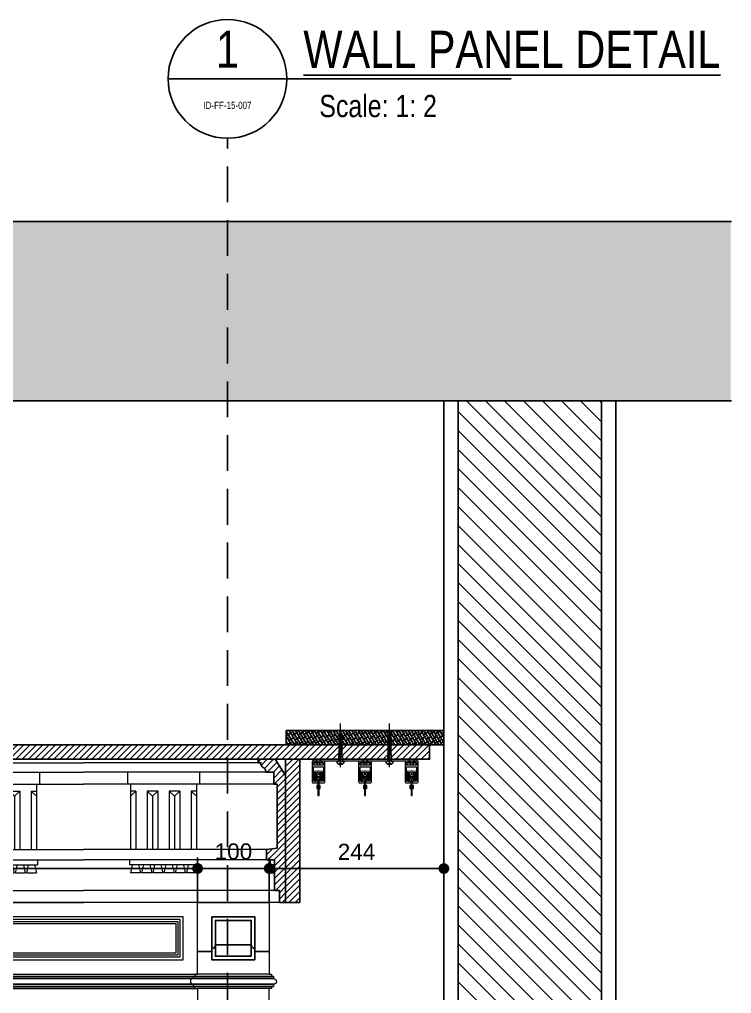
# Model space of a CAD drawing. Header units: inches. Extents: x 274057 to 444617, y 485849 to 635630.
# Drawn here: x 335859 to 336853, y 519172 to 520531 of the extents above; entities that cross this region are included whole.
import ezdxf
from ezdxf.enums import TextEntityAlignment as Align

# ---------------------------------------------------------------- set-up
doc = ezdxf.new("R2010")
doc.units = ezdxf.units.IN
doc.header["$MEASUREMENT"] = 0
doc.linetypes.add('HIDDEN', pattern=[0.375, 0.25, -0.125])
for name, color, linetype in [('8', 8, 'Continuous'), ('Calliper Gypsum  Elevation', 31, 'Continuous'), ('Calliper_wall hatch_CHB', 8, 'Continuous'), ('CQ Grg Gypsum', 41, 'Continuous'), ('CQ PANEL DIMENSION', 1, 'Continuous'), ('CQ Plaster', 1, 'Continuous'), ('CQ section wall', 3, 'Continuous'), ('CQ Sheet text', 3, 'Continuous'), ('CQ spot detail elevation', 1, 'Continuous'), ('CQ wall section', 5, 'Continuous'), ('ID-wall paper', 8, 'Continuous'), ('WOOD', 23, 'Continuous'), ('WOOD 01', 34, 'Continuous'), ('WOOD 02', 32, 'Continuous'), ('Wood SECT', 1, 'Continuous')]:
    doc.layers.add(name, color=color, linetype=linetype)
doc.layers.add('CQ gypsum 2', color=42, linetype='Continuous', lineweight=0)
doc.layers.add('CQ Gypsum Hatch', color=8, linetype='Continuous', lineweight=20)
doc.styles.add('ARIAL', font='arial.ttf')
doc.styles.get("Standard").update_dxf_attribs({"font": 'arial.ttf'})
doc.dimstyles.new('chester 15', dxfattribs={"dimscale": 0.15, "dimtxt": 150, "dimasz": 100, "dimexe": 100, "dimexo": 0, "dimgap": 80, "dimtad": 1, "dimdec": 0, "dimzin": 0, "dimdsep": 46, "dimtxsty": 'Standard', "dimblk": 'DOT', "dimcen": 100, "dimclrd": 1, "dimclre": 1, "dimclrt": 3, "dimadec": 0, "dimazin": 0, "dimtfac": 1, "dimtdec": 0, "dimtofl": 0, "dimtmove": 0, "dimatfit": 3, "dimfxl": 1, "dimtolj": 1, "dimtzin": 0, "dimlwd": -1, "dimarcsym": 0})

# ---------------------------------------------------------------- blocks, each defined once
blk = doc.blocks.new('ff15 section A and B')
at = {"layer": 'Calliper_wall hatch_CHB', "ltscale": 300}
h = blk.add_hatch(dxfattribs=at)
h.set_pattern_fill('AR-CONC', color=256, scale=10, angle=-13.9714, style=0)
h.set_pattern_definition([(36.028577, (-10204.6, 0), (68.0890203, -23.40695), [7.5, -82.5]), (341.028577, (-10204.6, 0), (4.6961155, 76.3439316), [6, -66]), (86.480021, (-10198.93, -1.95), (72.7851354, 52.936981), [6.374019, -70.114211]), (32.212777, (-10199.77, 19.41), (99.570572, -41.829513), [11.25, -123.75]), (82.664212, (-10191.48, 15.92), (114.220033, 71.96377), [9.561034, -105.171376]), (337.21274, (-10199.77, 19.41), (114.220033, 71.96377), [9, -99]), (7.028577, (-10191.276, 12.14), (48.2040844, -53.482392), [7.5, -82.5]), (312.028577, (-10191.28, 12.14), (41.119588, 64.495185), [6, -66]), (57.480021, (-10187.26, 7.685), (89.323671, 11.012793), [6.374019, -70.114211]), (23.5285767, (-10204.602, 0), (9.2173322, 32.010976), [0, -65.2, 0, -67, 0, -66.25]), (353.528577, (-10204.602, 0), (35.0512903, 31.9228578), [0, -38.2, 0, -63.7, 0, -25.25]), (313.5285767, (-10226.242, 5.384), (51.2584374, -15.0772595), [0, -25, 0, -78, 0, -103.5]), (303.528577, (-10235.947, 7.8), (59.0102484, -4.3659754), [0, -32.5, 0, -51.8, 0, -73.5])])
h.paths.add_polyline_path([(348877.5, 520249.3), (341276.4, 520249.3), (341276.4, 519999.3), (348877.5, 519999.3)])
h.paths.add_polyline_path([(348877.5, 516299.3), (341276.4, 516299.3), (341276.4, 516049.3), (348877.5, 516049.3)])
at = {"layer": 'Calliper_wall hatch_CHB'}
h = blk.add_hatch(dxfattribs=at)
h.set_pattern_fill('ANSI31,_O', color=8, scale=150)
h.set_pattern_definition([(45, (1, 0), (-13.25825215, 13.25825215), [])])
h.paths.add_polyline_path([(341656.8, 519999.3), (341456.8, 519999.3), (341456.8, 519049.3), (341656.8, 519049.3)])
at = {"layer": 'CQ Plaster', "color": 1, "ltscale": 0.03, "elevation": 0}
for points in [[(341456.8, 519049.3), (341436.8, 519049.3), (341436.8, 519999.3)], [(341656.8, 519049.3), (341676.8, 519049.3), (341676.8, 519999.3)]]:
    blk.add_lwpolyline(points, dxfattribs=at)
at = {"layer": 'CQ section wall', "elevation": 0}
for points in [[(348877.5, 520249.3), (341275.4, 520249.3)], [(341275.4, 519999.3), (348877.5, 519999.3)]]:
    blk.add_lwpolyline(points, dxfattribs=at)
blk.add_lwpolyline([(341656.8, 519049.3), (341456.8, 519049.3), (341456.8, 519999.3), (341656.8, 519999.3)], close=True, dxfattribs=at)
blk = doc.blocks.new('curtain box 21')
at = {"lineweight": 0}
for p, q in [((3862.1, 3149.7), (3856.5, 3152.3)), ((3924.7, 3149.7), (3930.3, 3152.3)), ((3830.7, 3103.8), (3826, 3103.8)), ((3830.7, 3102.6), (3826, 3102.6)), ((3830.7, 3101.5), (3826, 3101.5)), ((3895.7, 3103.8), (3891, 3103.8)), ((3895.7, 3102.6), (3891, 3102.6)), ((3895.7, 3101.5), (3891, 3101.5)), ((3960.7, 3103.8), (3956, 3103.8)), ((3960.7, 3102.6), (3956, 3102.6)), ((3960.7, 3101.5), (3956, 3101.5))]:
    blk.add_line(p, q, dxfattribs=at)
at = {"color": 1, "lineweight": 0}
for p, q in [((3823.5, 3122.3), (3823.5, 3110.7)), ((3824.5, 3122.3), (3824.5, 3110.7)), ((3832.3, 3122.3), (3832.3, 3110.7)), ((3833.2, 3122.3), (3833.2, 3110.7)), ((3888.5, 3122.3), (3888.5, 3110.7)), ((3889.5, 3122.3), (3889.5, 3110.7)), ((3897.3, 3122.3), (3897.3, 3110.7)), ((3898.2, 3122.3), (3898.2, 3110.7)), ((3953.5, 3122.3), (3953.5, 3110.7)), ((3954.5, 3122.3), (3954.5, 3110.7)), ((3962.3, 3122.3), (3962.3, 3110.7)), ((3963.2, 3122.3), (3963.2, 3110.7))]:
    blk.add_line(p, q, dxfattribs=at)
at = {"color": 4, "lineweight": 0}
for points in [[(3859.2, 3130.5), (3859.2, 3191.5)], [(3927.6, 3130.5), (3927.6, 3191.5)]]:
    blk.add_lwpolyline(points, dxfattribs=at)
at = {"lineweight": 0}
for points in [[(3965.4, 3141.5), (3821.4, 3141.5), (3821.4, 3138.7), (3965.4, 3138.7)], [(3828.4, 3141.5), (3832.6, 3141.5), (3830.3, 3139.4), (3830.3, 3133.5), (3828.4, 3133.5), (3826.4, 3133.5), (3826.4, 3139.4), (3824.1, 3141.5)], [(3893.4, 3141.5), (3897.6, 3141.5), (3895.3, 3139.4), (3895.3, 3133.5), (3893.4, 3133.5), (3891.4, 3133.5), (3891.4, 3139.4), (3889.1, 3141.5)], [(3958.4, 3141.5), (3962.6, 3141.5), (3960.3, 3139.4), (3960.3, 3133.5), (3958.4, 3133.5), (3956.4, 3133.5), (3956.4, 3139.4), (3954.1, 3141.5)], [(3827.6, 3124.8), (3829.1, 3124.8), (3835.3, 3124.4), (3835.3, 3123.5), (3829.1, 3123.1), (3829.1, 3119.5), (3830.8, 3118.6), (3830.8, 3117.5), (3830.8, 3117.5), (3828.4, 3117.5), (3825.9, 3117.5), (3825.9, 3117.5), (3825.9, 3118.6), (3827.6, 3119.5), (3827.6, 3123.1), (3821.4, 3123.5), (3821.4, 3124.4)], [(3892.6, 3124.8), (3894.1, 3124.8), (3900.3, 3124.4), (3900.3, 3123.5), (3894.1, 3123.1), (3894.1, 3119.5), (3895.8, 3118.6), (3895.8, 3117.5), (3895.8, 3117.5), (3893.4, 3117.5), (3890.9, 3117.5), (3890.9, 3117.5), (3890.9, 3118.6), (3892.6, 3119.5), (3892.6, 3123.1), (3886.4, 3123.5), (3886.4, 3124.4)], [(3957.6, 3124.8), (3959.1, 3124.8), (3965.3, 3124.4), (3965.3, 3123.5), (3959.1, 3123.1), (3959.1, 3119.5), (3960.8, 3118.6), (3960.8, 3117.5), (3960.8, 3117.5), (3958.4, 3117.5), (3955.9, 3117.5), (3955.9, 3117.5), (3955.9, 3118.6), (3957.6, 3119.5), (3957.6, 3123.1), (3951.4, 3123.5), (3951.4, 3124.4)]]:
    blk.add_lwpolyline(points, close=True, dxfattribs=at)
at = {"color": 1, "lineweight": 0}
for points in [[(3835.4, 3131), (3821.4, 3131), (3821.4, 3110.7), (3826.4, 3110.7, -1), (3826.4, 3108.7), (3820.4, 3108.7, -0.414214), (3819.4, 3109.7), (3819.4, 3138.7), (3823.4, 3138.7), (3823.4, 3136.7), (3821.4, 3136.7), (3821.4, 3133), (3835.4, 3133), (3835.4, 3136.7), (3833.4, 3136.7), (3833.4, 3138.7), (3837.4, 3138.7), (3837.4, 3109.7, -0.414214), (3836.4, 3108.7), (3830.4, 3108.7, -1), (3830.4, 3110.7), (3835.4, 3110.7)], [(3900.4, 3131), (3886.4, 3131), (3886.4, 3110.7), (3891.4, 3110.7, -1), (3891.4, 3108.7), (3885.4, 3108.7, -0.414214), (3884.4, 3109.7), (3884.4, 3138.7), (3888.4, 3138.7), (3888.4, 3136.7), (3886.4, 3136.7), (3886.4, 3133), (3900.4, 3133), (3900.4, 3136.7), (3898.4, 3136.7), (3898.4, 3138.7), (3902.4, 3138.7), (3902.4, 3109.7, -0.414214), (3901.4, 3108.7), (3895.4, 3108.7, -1), (3895.4, 3110.7), (3900.4, 3110.7)], [(3965.4, 3131), (3951.4, 3131), (3951.4, 3110.7), (3956.4, 3110.7, -1), (3956.4, 3108.7), (3950.4, 3108.7, -0.414214), (3949.4, 3109.7), (3949.4, 3138.7), (3953.4, 3138.7), (3953.4, 3136.7), (3951.4, 3136.7), (3951.4, 3133), (3965.4, 3133), (3965.4, 3136.7), (3963.4, 3136.7), (3963.4, 3138.7), (3967.4, 3138.7), (3967.4, 3109.7, -0.414214), (3966.4, 3108.7), (3960.4, 3108.7, -1), (3960.4, 3110.7), (3965.4, 3110.7)], [(3824.5, 3122.3), (3823.5, 3122.3, 0.414214), (3822.5, 3121.3), (3822.5, 3111.7, 0.414214), (3823.5, 3110.7), (3824.5, 3110.7, 0.414214), (3825.5, 3111.7), (3825.5, 3121.3, 0.414214)], [(3832.3, 3122.3), (3833.2, 3122.3, -0.414214), (3834.2, 3121.3), (3834.2, 3111.7, -0.414214), (3833.2, 3110.7), (3832.3, 3110.7, -0.414214), (3831.3, 3111.7), (3831.3, 3121.3, -0.414214)], [(3889.5, 3122.3), (3888.5, 3122.3, 0.414214), (3887.5, 3121.3), (3887.5, 3111.7, 0.414214), (3888.5, 3110.7), (3889.5, 3110.7, 0.414214), (3890.5, 3111.7), (3890.5, 3121.3, 0.414214)], [(3897.3, 3122.3), (3898.2, 3122.3, -0.414214), (3899.2, 3121.3), (3899.2, 3111.7, -0.414214), (3898.2, 3110.7), (3897.3, 3110.7, -0.414214), (3896.3, 3111.7), (3896.3, 3121.3, -0.414214)], [(3954.5, 3122.3), (3953.5, 3122.3, 0.414214), (3952.5, 3121.3), (3952.5, 3111.7, 0.414214), (3953.5, 3110.7), (3954.5, 3110.7, 0.414214), (3955.5, 3111.7), (3955.5, 3121.3, 0.414214)], [(3962.3, 3122.3), (3963.2, 3122.3, -0.414214), (3964.2, 3121.3), (3964.2, 3111.7, -0.414214), (3963.2, 3110.7), (3962.3, 3110.7, -0.414214), (3961.3, 3111.7), (3961.3, 3121.3, -0.414214)]]:
    blk.add_lwpolyline(points, format="xyb", close=True, dxfattribs=at)
for points in [[(3821.9, 3136.2), (3834.9, 3136.2), (3834.9, 3133.5), (3821.9, 3133.5)], [(3823.9, 3138.7), (3832.9, 3138.7), (3832.9, 3136.2), (3823.9, 3136.2)], [(3886.9, 3136.2), (3899.9, 3136.2), (3899.9, 3133.5), (3886.9, 3133.5)], [(3888.9, 3138.7), (3897.9, 3138.7), (3897.9, 3136.2), (3888.9, 3136.2)], [(3951.9, 3136.2), (3964.9, 3136.2), (3964.9, 3133.5), (3951.9, 3133.5)], [(3953.9, 3138.7), (3962.9, 3138.7), (3962.9, 3136.2), (3953.9, 3136.2)]]:
    blk.add_lwpolyline(points, close=True, dxfattribs=at)
for points in [[(3827.6, 3091.1), (3827.6, 3100.5), (3826, 3100.5), (3826, 3104.8), (3827.6, 3104.8), (3827.6, 3113.6), (3825.9, 3114.5), (3825.9, 3115.6), (3825.9, 3115.6), (3828.4, 3115.6), (3830.8, 3115.6), (3830.8, 3115.6), (3830.8, 3114.5), (3829.1, 3113.6), (3829.1, 3104.8), (3830.7, 3104.8), (3830.7, 3100.5), (3829.2, 3100.5), (3829.2, 3091.1)], [(3892.6, 3091.1), (3892.6, 3100.5), (3891, 3100.5), (3891, 3104.8), (3892.6, 3104.8), (3892.6, 3113.6), (3890.9, 3114.5), (3890.9, 3115.6), (3890.9, 3115.6), (3893.4, 3115.6), (3895.8, 3115.6), (3895.8, 3115.6), (3895.8, 3114.5), (3894.1, 3113.6), (3894.1, 3104.8), (3895.7, 3104.8), (3895.7, 3100.5), (3894.2, 3100.5), (3894.2, 3091.1)], [(3957.6, 3091.1), (3957.6, 3100.5), (3956, 3100.5), (3956, 3104.8), (3957.6, 3104.8), (3957.6, 3113.6), (3955.9, 3114.5), (3955.9, 3115.6), (3955.9, 3115.6), (3958.4, 3115.6), (3960.8, 3115.6), (3960.8, 3115.6), (3960.8, 3114.5), (3959.1, 3113.6), (3959.1, 3104.8), (3960.7, 3104.8), (3960.7, 3100.5), (3959.2, 3100.5), (3959.2, 3091.1)]]:
    blk.add_lwpolyline(points, dxfattribs=at)
at = {"lineweight": 0}
for points in [[(3827.9, 3093.5), (3828.9, 3093.5, -0.414214), (3829.2, 3093.2), (3829.2, 3091.1, -0.414214), (3828.9, 3090.8), (3827.9, 3090.8, -0.414214), (3827.6, 3091.1), (3827.6, 3093.2, -0.414214)], [(3892.9, 3093.5), (3893.9, 3093.5, -0.414214), (3894.2, 3093.2), (3894.2, 3091.1, -0.414214), (3893.9, 3090.8), (3892.9, 3090.8, -0.414214), (3892.6, 3091.1), (3892.6, 3093.2, -0.414214)], [(3957.9, 3093.5), (3958.9, 3093.5, -0.414214), (3959.2, 3093.2), (3959.2, 3091.1, -0.414214), (3958.9, 3090.8), (3957.9, 3090.8, -0.414214), (3957.6, 3091.1), (3957.6, 3093.2, -0.414214)]]:
    blk.add_lwpolyline(points, format="xyb", close=True, dxfattribs=at)
blk = doc.blocks.new('curtain track_3')
for p, q in [((52827.5, -34655.2), (52823.8, -34653.5)), ((52895.9, -34655.2), (52892.2, -34653.5)), ((52828.2, -34660.4), (52822.6, -34657.8)), ((52828.2, -34662.8), (52822.6, -34660.2)), ((52828.2, -34665.2), (52822.6, -34662.6)), ((52828.2, -34667.7), (52822.6, -34665.1)), ((52828.2, -34670.1), (52822.6, -34667.5)), ((52828.2, -34657.9), (52823, -34655.5)), ((52896.5, -34660.4), (52890.9, -34657.8)), ((52896.5, -34662.8), (52890.9, -34660.2)), ((52896.5, -34665.2), (52890.9, -34662.6)), ((52896.5, -34667.7), (52890.9, -34665.1)), ((52896.5, -34670.1), (52890.9, -34667.5)), ((52896.5, -34657.9), (52891.3, -34655.5)), ((52828.2, -34672.5), (52822.6, -34669.9)), ((52828.2, -34672.5), (52822.6, -34669.9)), ((52828.2, -34674.9), (52822.6, -34672.3)), ((52828.2, -34677.4), (52822.6, -34674.8)), ((52828.2, -34679.8), (52822.6, -34677.2)), ((52828.2, -34679.8), (52822.6, -34677.2)), ((52828.2, -34684.6), (52822.6, -34682.1)), ((52896.5, -34672.5), (52890.9, -34669.9)), ((52896.5, -34672.5), (52890.9, -34669.9)), ((52896.5, -34674.9), (52890.9, -34672.3)), ((52896.5, -34677.4), (52890.9, -34674.8)), ((52896.5, -34679.8), (52890.9, -34677.2)), ((52896.5, -34679.8), (52890.9, -34677.2)), ((52896.5, -34684.6), (52890.9, -34682.1))]:
    blk.add_line(p, q)
for points in [[(52823.6, -34683.9), (52823.6, -34659, -0.149778), (52825.3, -34653.3, 1.883636)], [(52827.1, -34683.9), (52827.1, -34659, 0.149778), (52825.3, -34653.3, -1.883636)], [(52891.9, -34683.9), (52891.9, -34659, -0.149778), (52893.7, -34653.3, 1.883636)], [(52895.4, -34683.9), (52895.4, -34659, 0.149778), (52893.7, -34653.3, -1.883636)]]:
    blk.add_lwpolyline(points, format="xyb")
at = {"color": 4}
for points in [[(52825.3, -34695.1), (52825.8, -34695.1), (52825.8, -34697.7, 0.38819), (52830.5, -34693.3), (52827.8, -34693.3), (52827.8, -34683.9), (52825.3, -34683.9), (52822.8, -34683.9), (52822.8, -34693.3), (52820.1, -34693.3, 0.38819), (52824.8, -34697.7), (52824.8, -34695.1)], [(52893.7, -34695.1), (52894.2, -34695.1), (52894.2, -34697.7, 0.38819), (52898.9, -34693.3), (52896.1, -34693.3), (52896.1, -34683.9), (52893.7, -34683.9), (52891.2, -34683.9), (52891.2, -34693.3), (52888.4, -34693.3, 0.38819), (52893.1, -34697.7), (52893.1, -34695.1)]]:
    blk.add_lwpolyline(points, format="xyb", close=True, dxfattribs=at)
at = {"extrusion": (0, 0, -1), "zscale": -1}
blk.add_blockref('curtain box 21', (-56752.9, -37831.9), dxfattribs=at)
blk = doc.blocks.new('ff15 section ceiling A and B')
at = {"layer": '8', "extrusion": (-7.32435e-10, 5.97752e-09, 1)}
h = blk.add_hatch(dxfattribs=at)
h.set_pattern_fill('ANSI38', color=256, scale=30, angle=103.9714, style=0)
h.set_pattern_definition([(148.9714233, (850276.3004, 195911.7726), (-1.932995736, -3.21341368), []), (238.9714233, (850276.3004, 195911.7726), (-0.652577792, -8.359823098), [9.375, -5.625])])
h.paths.add_polyline_path([(332025.7, 525721.4), (332025.7, 525941.4), (332045.7, 525941.4), (332045.7, 525721.4)])
at = {"layer": 'CQ Gypsum Hatch'}
h = blk.add_hatch(dxfattribs=at)
h.set_pattern_fill('ANSI31', color=256, scale=50, angle=180, style=0)
h.set_pattern_definition([(225, (863766.5914, 132415.6944), (4.41941738, -4.41941738), [])])
edge = h.paths.add_edge_path()
edge.add_line((332065.7, 526415.4), (332065.7, 525741.4))
edge.add_line((332065.7, 525741.4), (332045.7, 525741.4))
edge.add_line((332045.7, 525741.4), (332045.7, 526401.9))
edge.add_line((332045.7, 526401.9), (331890.8, 526527.5))
edge.add_line((331890.8, 526527.5), (331890.8, 526553.4))
edge.add_line((331890.8, 526553.4), (331899.5, 526553.4))
edge.add_line((331899.5, 526553.4), (331899.5, 526547.5))
edge.add_arc((331902.2, 526547.5), 2.73, 180, 270.2479)
edge.add_line((331902.3, 526544.8), (331944.8, 526544.8))
edge.add_line((331944.8, 526544.8), (331944.8, 526506))
edge.add_arc((331946.5, 526464.1), 42, 34.3918, 92.3526, ccw=False)
edge.add_line((331981.1, 526487.8), (331989.8, 526487.8))
edge.add_line((331989.8, 526487.8), (331989.8, 526475.8))
edge.add_line((331989.8, 526475.8), (332026, 526475.8))
edge.add_line((332026, 526475.8), (332026, 526453.9))
edge.add_line((332026, 526453.9), (332032.7, 526453.9))
edge.add_arc((332051.4, 526452.7), 18.7, 176.2449, 247.9327)
edge.add_arc((332038.9, 526415.9), 20.1, -1.5976, 74.2859, ccw=False)
edge.add_line((332059, 526415.4), (332065.7, 526415.4))
edge.add_line((332065.7, 526415.4), (332065.7, 526406.6))
h = blk.add_hatch(dxfattribs=at)
h.set_pattern_fill('ANSI31', color=256, scale=50, angle=180, style=0)
h.set_pattern_definition([(225, (851564.962, 195815.1116), (4.41941738, -4.41941738), [])])
h.paths.add_polyline_path([(332065.7, 525942.4), (332065.7, 525922.4), (332265.7, 525922.4), (332265.7, 525942.4)])
at = {"layer": 'CQ Grg Gypsum', "elevation": 0}
blk.add_lwpolyline([(332065.7, 526415.4), (332065.7, 525741.4), (332045.7, 525741.4), (332045.7, 526401.9), (331890.8, 526527.5), (331890.8, 526553.4), (331899.5, 526553.4), (331899.5, 526547.5, 0.415481), (331902.3, 526544.8), (331944.8, 526544.8), (331944.8, 526506, -0.258435), (331981.1, 526487.8), (331989.8, 526487.8), (331989.8, 526475.8), (332026, 526475.8), (332026, 526453.9), (332032.7, 526453.9, 0.323414), (332044.4, 526435.3, -0.343759), (332059, 526415.4), (332065.7, 526415.4), (332065.7, 526406.6)], format="xyb", dxfattribs=at)
at = {"layer": 'CQ Grg Gypsum', "extrusion": (-7.32435e-10, 5.97752e-09, 1), "elevation": 0}
blk.add_lwpolyline([(332025.7, 525721.4), (332025.7, 525941.4), (332045.7, 525941.4), (332045.7, 525721.4)], close=True, dxfattribs=at)
at = {"layer": 'CQ Grg Gypsum', "elevation": 0}
blk.add_lwpolyline([(332265.7, 525922.4), (332265.7, 525942.4), (332065.7, 525942.4), (332065.7, 525922.4)], close=True, dxfattribs=at)
at = {"layer": 'Calliper Gypsum  Elevation', "lineweight": 0, "extrusion": (0, 0, -1), "zscale": -1, "rotation": 270}
blk.add_blockref('curtain track_3', (-297375.3, 578690.9, 0), dxfattribs=at)
blk = doc.blocks.new('A$C11B46C9D')
at = {"layer": 'CQ gypsum 2', "lineweight": 0}
for p, q in [((0, 194.7), (223.3, 194.7)), ((0, 182), (223.3, 182)), ((61.4, 182), (61.4, 165.2)), ((161.9, 182), (223.3, 182)), ((161.9, 182), (161.9, 165.2)), ((0, 165.2), (223.3, 165.2)), ((65.6, 165.2), (65.6, 74.1)), ((157.7, 165.2), (157.7, 74.1)), ((161.9, 165.2), (223.3, 165.2)), ((65.6, 155.4), (73, 155.4)), ((65.6, 148.4), (73, 155.4)), ((73, 155.4), (73, 74.1)), ((88.9, 155.4), (88.9, 74.1)), ((88.9, 155.4), (96.3, 148.4)), ((88.9, 155.4), (103.7, 155.4)), ((96.3, 148.4), (103.7, 155.4)), ((103.7, 155.4), (103.7, 74.1)), ((119.6, 155.4), (119.6, 74.1)), ((119.6, 155.4), (134.4, 155.4)), ((119.6, 155.4), (127, 148.4)), ((127, 148.4), (134.4, 155.4)), ((134.4, 155.4), (134.4, 74.1)), ((150.3, 155.4), (150.3, 74.1)), ((150.3, 155.4), (157.7, 148.4)), ((150.3, 155.4), (157.7, 155.4)), ((96.3, 148.4), (96.3, 74.1)), ((127, 148.4), (127, 74.1)), ((0, 74.1), (223.3, 74.1)), ((0, 59.4), (223.3, 59.4)), ((64.2, 59.4), (64.2, 52.4)), ((159.1, 59.4), (159.1, 52.4)), ((64.2, 52.4), (159.1, 52.4)), ((68.1, 52.4), (65.5, 41.3)), ((65.5, 41.3), (79.6, 41.3)), ((77, 52.4), (79.6, 41.3)), ((83.7, 52.4), (81.2, 41.3)), ((81.2, 41.3), (95.2, 41.3)), ((92.7, 52.4), (95.2, 41.3)), ((99.4, 52.4), (96.8, 41.3)), ((96.8, 41.3), (110.9, 41.3)), ((108.3, 52.4), (110.9, 41.3)), ((115, 52.4), (112.4, 41.3)), ((112.4, 41.3), (126.5, 41.3)), ((123.9, 52.4), (126.5, 41.3)), ((130.6, 52.4), (128, 41.3)), ((128, 41.3), (142.1, 41.3)), ((139.5, 52.4), (142.1, 41.3)), ((146.2, 52.4), (143.7, 41.3)), ((143.7, 41.3), (157.7, 41.3)), ((155.2, 52.4), (157.7, 41.3)), ((0, 16.7), (223.3, 16.7)), ((0, 0), (223.3, 0))]:
    blk.add_line(p, q, dxfattribs=at)
at = {"layer": 'CQ gypsum 2', "lineweight": 0, "ltscale": 100}
for p, q in [((61.4, 182), (161.9, 182)), ((0, 165.2), (61.4, 165.2))]:
    blk.add_line(p, q, dxfattribs=at)
blk = doc.blocks.new('cornice002.A')
at = {"layer": 'CQ gypsum 2', "lineweight": 0}
for p, q in [((346495.5, 523543.6, 0), (346520.6, 523543.6, 0)), ((346520.6, 523543.6, 0), (346743.8, 523543.6, 0)), ((346488.4, 523531, 0), (346520.6, 523531, 0)), ((346520.6, 523531, 0), (346743.8, 523531, 0)), ((346582, 523531, 0), (346582, 523514.2, 0)), ((346682.4, 523531, 0), (346743.8, 523531, 0)), ((346682.4, 523531, 0), (346682.4, 523514.2, 0)), ((346477.2, 523514.2, 0), (346520.6, 523514.2, 0)), ((346520.6, 523514.2, 0), (346743.8, 523514.2, 0)), ((346586.2, 523514.2, 0), (346586.2, 523423.1, 0)), ((346678.3, 523514.2, 0), (346678.3, 523423.1, 0)), ((346682.4, 523514.2, 0), (346743.8, 523514.2, 0)), ((346586.2, 523504.3, 0), (346593.5, 523504.3, 0)), ((346586.2, 523497.4, 0), (346593.5, 523504.3, 0)), ((346593.5, 523504.3, 0), (346593.5, 523423.1, 0)), ((346609.5, 523504.3, 0), (346609.5, 523423.1, 0)), ((346609.5, 523504.3, 0), (346616.9, 523497.4, 0)), ((346609.5, 523504.3, 0), (346624.2, 523504.3, 0)), ((346616.9, 523497.4, 0), (346624.2, 523504.3, 0)), ((346624.2, 523504.3, 0), (346624.2, 523423.1, 0)), ((346640.2, 523504.3, 0), (346640.2, 523423.1, 0)), ((346640.2, 523504.3, 0), (346654.9, 523504.3, 0)), ((346640.2, 523504.3, 0), (346647.6, 523497.4, 0)), ((346647.6, 523497.4, 0), (346654.9, 523504.3, 0)), ((346654.9, 523504.3, 0), (346654.9, 523423.1, 0)), ((346670.9, 523504.3, 0), (346670.9, 523423.1, 0)), ((346670.9, 523504.3, 0), (346678.3, 523497.4, 0)), ((346670.9, 523504.3, 0), (346678.3, 523504.3, 0)), ((346616.9, 523497.4, 0), (346616.9, 523423.1, 0)), ((346647.6, 523497.4, 0), (346647.6, 523423.1, 0)), ((346487.3, 523423.1, 0), (346743.8, 523423.1, 0)), ((346487.3, 523408.3, 0), (346520.6, 523408.3, 0)), ((346520.6, 523408.3, 0), (346743.8, 523408.3, 0)), ((346584.8, 523408.3, 0), (346584.8, 523401.3, 0)), ((346679.7, 523408.3, 0), (346679.7, 523401.3, 0)), ((346584.8, 523401.3, 0), (346679.7, 523401.3, 0)), ((346588.7, 523401.3, 0), (346586.1, 523390.2, 0)), ((346597.6, 523401.3, 0), (346600.2, 523390.2, 0)), ((346604.3, 523401.3, 0), (346601.7, 523390.2, 0)), ((346613.2, 523401.3, 0), (346615.8, 523390.2, 0)), ((346619.9, 523401.3, 0), (346617.4, 523390.2, 0)), ((346628.9, 523401.3, 0), (346631.4, 523390.2, 0)), ((346635.6, 523401.3, 0), (346633, 523390.2, 0)), ((346644.5, 523401.3, 0), (346647.1, 523390.2, 0)), ((346651.2, 523401.3, 0), (346648.6, 523390.2, 0)), ((346660.1, 523401.3, 0), (346662.7, 523390.2, 0)), ((346666.8, 523401.3, 0), (346664.2, 523390.2, 0)), ((346675.7, 523401.3, 0), (346678.3, 523390.2, 0)), ((346586.1, 523390.2, 0), (346600.2, 523390.2, 0)), ((346601.7, 523390.2, 0), (346615.8, 523390.2, 0)), ((346617.4, 523390.2, 0), (346631.4, 523390.2, 0)), ((346633, 523390.2, 0), (346647.1, 523390.2, 0)), ((346648.6, 523390.2, 0), (346662.7, 523390.2, 0)), ((346664.2, 523390.2, 0), (346678.3, 523390.2, 0)), ((346476, 523365.7, 0), (346520.6, 523365.7, 0)), ((346520.6, 523365.7, 0), (346743.8, 523365.7, 0)), ((346469.3, 523348.9, 0), (346520.6, 523348.9, 0)), ((346520.6, 523348.9, 0), (346743.8, 523348.9, 0))]:
    blk.add_line(p, q, dxfattribs=at)
at = {"layer": 'CQ gypsum 2', "lineweight": 0, "ltscale": 100}
for p, q in [((346582, 523531, 0), (346682.4, 523531, 0)), ((346520.6, 523514.2, 0), (346582, 523514.2, 0))]:
    blk.add_line(p, q, dxfattribs=at)
at = {"layer": 'CQ Grg Gypsum', "xscale": -1, "rotation": 359.9999999999987}
blk.add_blockref('A$C11B46C9D', (346967.1, 523348.9, 0), dxfattribs=at)
blk = doc.blocks.new('A$C591968EE')
at = {"layer": 'CQ Gypsum Hatch'}
h = blk.add_hatch(dxfattribs=at)
h.set_pattern_fill('ANSI31', color=256, scale=50, angle=90, style=0)
h.set_pattern_definition([(135, (-374960.8784, -519569.8764), (-4.41941738, -4.41941738), [])])
edge = h.paths.add_edge_path()
edge.add_line((16.4, 182.1), (27.6, 182.1))
edge.add_spline(control_points=[(27.6, 182.1), (27.6, 182.9), (27.7, 184.7), (29, 187.1), (31.5, 188.5), (33.5, 190.2), (34.7, 192.6), (34.7, 194.1), (34.7, 194.7)], knot_values=[0, 0, 0, 0, 0.103617, 0.238498, 0.342021, 0.484182, 0.592634, 0.680206, 0.680206, 0.680206, 0.680206], degree=3, periodic=0)
edge.add_line((34.7, 194.7), (38.3, 194.7))
edge.add_line((38.3, 194.7), (38.3, 200))
edge.add_line((38.3, 200), (14.4, 200))
edge.add_line((14.4, 200), (0, 177))
edge.add_line((0, 177), (0, 0))
edge.add_line((0, 0), (8.5, 0))
edge.add_line((8.5, 0), (8.5, 16.8))
edge.add_line((8.5, 16.8), (15.2, 16.8))
edge.add_line((15.2, 16.8), (15.2, 59.4))
edge.add_line((15.2, 59.4), (26.5, 59.4))
edge.add_line((26.5, 59.4), (26.5, 74.2))
edge.add_line((26.5, 74.2), (11.6, 75.8))
edge.add_line((11.6, 75.8), (11.6, 165.3))
edge.add_line((11.6, 165.3), (16.4, 165.3))
edge.add_line((16.4, 165.3), (16.4, 182.1))
at = {"layer": 'CQ Grg Gypsum'}
for p, q in [((14.4, 200), (0, 177)), ((38.3, 200), (14.4, 200)), ((34.7, 194.7), (38.3, 194.7)), ((38.3, 194.7), (38.3, 200)), ((0, 0), (0, 177)), ((16.4, 182.1), (27.6, 182.1)), ((16.4, 165.3), (16.4, 182.1)), ((11.6, 75.8), (11.6, 165.3)), ((11.6, 165.3), (16.4, 165.3)), ((26.5, 74.2), (11.6, 75.8)), ((26.5, 59.4), (26.5, 74.2)), ((15.2, 59.4), (26.5, 59.4)), ((15.2, 16.8), (15.2, 59.4)), ((21.6, 52.5), (21.6, 59.4)), ((15.2, 52.5), (21.6, 52.5)), ((15.2, 41.3), (19.6, 41.3)), ((19.6, 41.3), (19.6, 52.5)), ((8.5, 16.8), (15.2, 16.8)), ((8.5, 0), (8.5, 16.8)), ((0, 0), (8.5, 0))]:
    blk.add_line(p, q, dxfattribs=at)
blk.add_open_spline([(34.7, 194.7), (34.7, 194.1), (34.7, 192.6), (33.5, 190.2), (31.5, 188.5), (29, 187.1), (27.7, 184.7), (27.6, 182.9), (27.6, 182.1)], degree=3, knots=[0, 0, 0, 0, 0.0875721, 0.1960247, 0.3381857, 0.4417085, 0.5765895, 0.6802063, 0.6802063, 0.6802063, 0.6802063], dxfattribs=at)
blk = doc.blocks.new('dwgtit')
at = {"linetype": 'Continuous', "ltscale": 2}
blk.add_line((-8, 0), (38.23, 0), dxfattribs=at)
blk.add_circle((0, 0), 8, dxfattribs=at)
at = {"linetype": 'Continuous', "ltscale": 2, "style": 'ARIAL', "width": 0.8}
for tag, height, p in [('DTN0', 5, (0, 3.99)), ('DTRFNO', 3, (0, -3.56))]:
    blk.add_attdef(tag, text='', height=height, dxfattribs=at).set_placement(p, align=Align.MIDDLE_CENTER)
for tag, p, height in [('DTNL1', (19.8, 1.48), 5), ('DTNL2', (20.36, -5.16), 3), ('DTSC', (63.36, -5.21), 3)]:
    blk.add_attdef(tag, p, '', height=height, dxfattribs=at)
blk = doc.blocks.new('_Dot')
at = {"color": 0, "linetype": 'ByBlock', "lineweight": -2}
blk.add_line((-0.5, 0), (-1, 0), dxfattribs=at)
at = {"color": 0, "linetype": 'ByBlock', "const_width": 0.5}
blk.add_lwpolyline([(-0.25, 0, 1), (0.25, 0, 1)], format="xyb", close=True, dxfattribs=at)
blk = doc.blocks.new('*D430')
at = {"layer": 'CQ PANEL DIMENSION', "color": 1, "lineweight": -2, "transparency": 16777216}
for p, q in [((335093.2, 519299.4), (335093.2, 519361.7)), ((336107.6, 519299.2), (336107.6, 519361.7))]:
    blk.add_line(p, q, dxfattribs=at)
at = {"layer": 'CQ PANEL DIMENSION', "color": 1, "transparency": 16777216}
blk.add_line((335108.2, 519346.7), (336092.6, 519346.7), dxfattribs=at)
at = {"layer": 'Defpoints', "color": 0, "transparency": 16777216}
for p in [(336107.6, 519346.7), (335093.2, 519299.4, 0.1), (336107.6, 519299.2, 0)]:
    blk.add_point(p, dxfattribs=at)
at = {"layer": 'CQ PANEL DIMENSION', "color": 1, "transparency": 16777216, "xscale": 15, "yscale": 15, "zscale": 15, "rotation": 180}
blk.add_blockref('_Dot', (335093.2, 519346.7), dxfattribs=at)
at = {"layer": 'CQ PANEL DIMENSION', "color": 1, "transparency": 16777216, "xscale": 15, "yscale": 15, "zscale": 15}
blk.add_blockref('_Dot', (336107.6, 519346.7), dxfattribs=at)
at = {"layer": 'CQ PANEL DIMENSION', "color": 3, "transparency": 16777216, "insert": (335600.4, 519370.2), "char_height": 22.5, "attachment_point": 5}
blk.add_mtext('\\A1;1014', dxfattribs=at)
blk = doc.blocks.new('*D431')
at = {"layer": 'CQ PANEL DIMENSION', "color": 1, "lineweight": -2, "transparency": 16777216}
for p, q in [((336107.6, 519299.5), (336107.6, 519361.9)), ((336207.6, 519299.5), (336207.6, 519361.9))]:
    blk.add_line(p, q, dxfattribs=at)
at = {"layer": 'CQ PANEL DIMENSION', "color": 1, "transparency": 16777216}
blk.add_line((336122.6, 519346.9), (336192.6, 519346.9), dxfattribs=at)
at = {"layer": 'Defpoints', "color": 0, "transparency": 16777216}
for p in [(336207.6, 519346.9), (336107.6, 519299.5, 0), (336207.6, 519299.5, 0)]:
    blk.add_point(p, dxfattribs=at)
at = {"layer": 'CQ PANEL DIMENSION', "color": 1, "transparency": 16777216, "xscale": 15, "yscale": 15, "zscale": 15, "rotation": 180}
blk.add_blockref('_Dot', (336107.6, 519346.9), dxfattribs=at)
at = {"layer": 'CQ PANEL DIMENSION', "color": 1, "transparency": 16777216, "xscale": 15, "yscale": 15, "zscale": 15}
blk.add_blockref('_Dot', (336207.6, 519346.9), dxfattribs=at)
at = {"layer": 'CQ PANEL DIMENSION', "color": 3, "transparency": 16777216, "insert": (336157.6, 519370.4), "char_height": 22.5, "attachment_point": 5}
blk.add_mtext('\\A1;100', dxfattribs=at)
blk = doc.blocks.new('*D432')
at = {"layer": 'CQ PANEL DIMENSION', "color": 1, "lineweight": -2, "transparency": 16777216}
for p, q in [((336207.6, 519299.3), (336207.6, 519361.7)), ((336451.3, 519299.3), (336451.3, 519361.7))]:
    blk.add_line(p, q, dxfattribs=at)
at = {"layer": 'CQ PANEL DIMENSION', "color": 1, "transparency": 16777216}
blk.add_line((336222.6, 519346.7), (336436.3, 519346.7), dxfattribs=at)
at = {"layer": 'Defpoints', "color": 0, "transparency": 16777216}
for p in [(336451.3, 519346.7), (336207.6, 519299.3, 0), (336451.3, 519299.3, 0)]:
    blk.add_point(p, dxfattribs=at)
at = {"layer": 'CQ PANEL DIMENSION', "color": 1, "transparency": 16777216, "xscale": 15, "yscale": 15, "zscale": 15, "rotation": 180}
blk.add_blockref('_Dot', (336207.6, 519346.7), dxfattribs=at)
at = {"layer": 'CQ PANEL DIMENSION', "color": 1, "transparency": 16777216, "xscale": 15, "yscale": 15, "zscale": 15}
blk.add_blockref('_Dot', (336451.3, 519346.7), dxfattribs=at)
at = {"layer": 'CQ PANEL DIMENSION', "color": 3, "transparency": 16777216, "insert": (336329.4, 519370), "char_height": 22.5, "attachment_point": 5}
blk.add_mtext('\\A1;244', dxfattribs=at)
blk = doc.blocks.new('pilaster wardrobe')
at = {"layer": 'WOOD 01', "lineweight": 0, "ltscale": 500, "elevation": 0}
blk.add_lwpolyline([(3349.1, -6047.5), (3449.1, -6047.5), (3449.1, -5947.5), (3349.1, -5947.5)], close=True, dxfattribs=at)
for points in [[(3349.1, -6047.5), (3346.1, -6047.5, -0.414214), (3343.1, -6050.5), (3343.1, -6053.5, 1), (3343.1, -6061.5), (3343.1, -6064.5, -0.414214), (3346.1, -6067.5), (3349.1, -6067.5)], [(3449.1, -6047.5), (3452.1, -6047.5, 0.414214), (3455.1, -6050.5), (3455.1, -6053.5, -1), (3455.1, -6061.5), (3455.1, -6064.5, 0.414214), (3452.1, -6067.5), (3449.1, -6067.5)]]:
    blk.add_lwpolyline(points, format="xyb", dxfattribs=at)
blk.add_lwpolyline([(3349.1, -7847.5), (3349.1, -6067.5), (3449.1, -6067.5), (3449.1, -7847.5), (3349.1, -7847.5)], dxfattribs=at)
at = {"layer": 'WOOD 02', "color": 8, "ltscale": 100}
for p, q in [((3343.1, -6050.5, 0), (3455.1, -6050.5, 0)), ((3343.1, -6053.5, 0), (3455.1, -6053.5, 0)), ((3343.1, -6061.5, 0), (3455.1, -6061.5, 0)), ((3343.1, -6064.5, 0), (3455.1, -6064.5, 0))]:
    blk.add_line(p, q, dxfattribs=at)
at = {"layer": 'WOOD 02', "color": 8, "ltscale": 100, "elevation": 0}
for points in [[(3369.1, -6027.5), (3429.1, -6027.5), (3429.1, -5967.5), (3369.1, -5967.5)], [(3374.1, -6022.5), (3424.1, -6022.5), (3424.1, -5972.5), (3374.1, -5972.5)]]:
    blk.add_lwpolyline(points, close=True, dxfattribs=at)
at = {"layer": 'Wood SECT', "elevation": 0}
blk.add_lwpolyline([(3449.1, -6015.6), (3429.1, -6015.6), (3429.1, -6011.6, -0.414214), (3424.1, -6006.6), (3399.1, -6006.6), (3374.1, -6006.6, -0.414214), (3369.1, -6011.6), (3369.1, -6015.6), (3349.1, -6015.6)], format="xyb", dxfattribs=at)
blk = doc.blocks.new('FF-15 Cabinet elev B rev')
at = {"layer": 'WOOD', "color": 8}
for p, q in [((7974.9, 3215.2, 0), (6972.6, 3215.2, 0)), ((7974.9, 3212.2, 0), (6972.6, 3212.2, 0)), ((7974.9, 3204.2, 0), (6972.6, 3204.2, 0)), ((7974.9, 3201.2, 0), (6972.6, 3201.2, 0))]:
    blk.add_line(p, q, dxfattribs=at)
at = {"layer": 'WOOD', "color": 8, "lineweight": 0, "elevation": 0.1}
for points in [[(7956.9, 3294.3), (6990.6, 3294.3), (6990.6, 3242.2), (7956.9, 3242.2)], [(7953.9, 3291.3), (6993.6, 3291.3), (6993.6, 3245.2), (7953.9, 3245.2)]]:
    blk.add_lwpolyline(points, close=True, dxfattribs=at)
at = {"layer": 'WOOD 01'}
blk.add_line((7977.9, 3198.2, 0), (6975.6, 3198.2, 0), dxfattribs=at)
at = {"layer": 'WOOD 01', "lineweight": 0, "elevation": 0.1}
for points in [[(7980.9, 3318.3), (6966.6, 3318.3), (6966.6, 3218.2), (7980.9, 3218.2)], [(7960.9, 3298.3), (6986.6, 3298.3), (6986.6, 3238.2), (7960.9, 3238.2)], [(7950.9, 3288.3), (6996.6, 3288.3), (6996.6, 3248.2), (7950.9, 3248.2)]]:
    blk.add_lwpolyline(points, close=True, dxfattribs=at)
at = {"layer": 'WOOD', "color": 0, "xscale": -0.9999857733061659, "yscale": 0.9999857733061659, "zscale": 0.9999857733061659}
blk.add_blockref('pilaster wardrobe', (11430, 9265.6, 0), dxfattribs=at)

msp = doc.modelspace()

# ---------------------------------------------------------------- linework, layer by layer
at = {"layer": 'CQ spot detail elevation', "color": 3, "linetype": 'HIDDEN', "ltscale": 200, "elevation": 0}
msp.add_lwpolyline([(336149.3, 517651.4), (336149.3, 520365.7)], dxfattribs=at)

# ---------------------------------------------------------------- block references
at = {"layer": 'CQ Grg Gypsum', "xscale": -1}
for name, p in [('cornice002.A', (682692.1, -4049.6, 0)), ('A$C591968EE', (336230.3, 519299.3, 0))]:
    msp.add_blockref(name, p, dxfattribs=at)
at = {"layer": 'CQ Grg Gypsum'}
msp.add_blockref('FF-15 Cabinet elev B rev', (328126.6, 515981.1, 0), dxfattribs=at)
at = {"layer": 'CQ Sheet text', "ltscale": 500}
ref = msp.add_blockref('dwgtit', (336149.3, 520448.5, 0), dxfattribs=dict(at, xscale=10.3566124243798, yscale=10.3566124243798, zscale=10.3566124243798))
ref.add_attrib('DTN0', '1', dxfattribs={"layer": '0', "linetype": 'Continuous', "ltscale": 2, "height": 51.8, "rotation": 0, "style": 'ARIAL', "width": 0.8}).set_placement((336149.3, 520489.8, 0), align=Align.MIDDLE_CENTER)
ref.add_attrib('DTRFNO', 'ID-FF-15-007', dxfattribs={"layer": '0', "linetype": 'Continuous', "ltscale": 2, "height": 10, "rotation": 0, "style": 'ARIAL', "width": 0.8}).set_placement((336149.3, 520411.6, 0), align=Align.MIDDLE_CENTER)
ref.add_attrib('DTNL1', '%%uWALL PANEL DETAIL', (336255.2, 520463.8, 0), dxfattribs={"layer": '0', "linetype": 'Continuous', "ltscale": 2, "height": 51.783, "rotation": 0, "style": 'ARIAL', "width": 0.8})
ref.add_attrib('DTSC', 'Scale: 1: 2', (336277.5, 520395.1, 0), dxfattribs={"layer": '0', "linetype": 'Continuous', "ltscale": 2, "height": 31.07, "rotation": 0, "style": 'ARIAL', "width": 0.8})
at = {"layer": 'CQ wall section', "xscale": -1}
msp.add_blockref('ff15 section A and B', (678128.1, 0), dxfattribs=at)
at = {"layer": 'ID-wall paper', "xscale": -1, "rotation": 90}
msp.add_blockref('ff15 section ceiling A and B', (862172.7, 851565, 0), dxfattribs=at)

# ---------------------------------------------------------------- dimensions: what is measured, and where the dimension line sits
at = {"layer": 'CQ PANEL DIMENSION'}
for base, p1, p2, picture, middle in [((336107.6, 519346.7, 0), (335093.2, 519299.4, 0.1), (336107.6, 519299.2, 0), '*D430', (335600.4, 519370.2, 0)), ((336207.6, 519346.9, 0.1), (336107.6, 519299.5, 0.1), (336207.6, 519299.5, 0.1), '*D431', (336157.6, 519370.4, 0.1)), ((336451.3, 519346.7, 0), (336207.6, 519299.3, 0), (336451.3, 519299.3, 0), '*D432', (336329.4, 519370, 0))]:
    dim = msp.add_linear_dim(base=base, p1=p1, p2=p2, dimstyle='chester 15', override={"dimtmove": 1}, dxfattribs=at)
    dim.commit()
    dim.dimension.update_dxf_attribs({"geometry": picture, "text_midpoint": middle})

doc.saveas('drawing.dxf')
